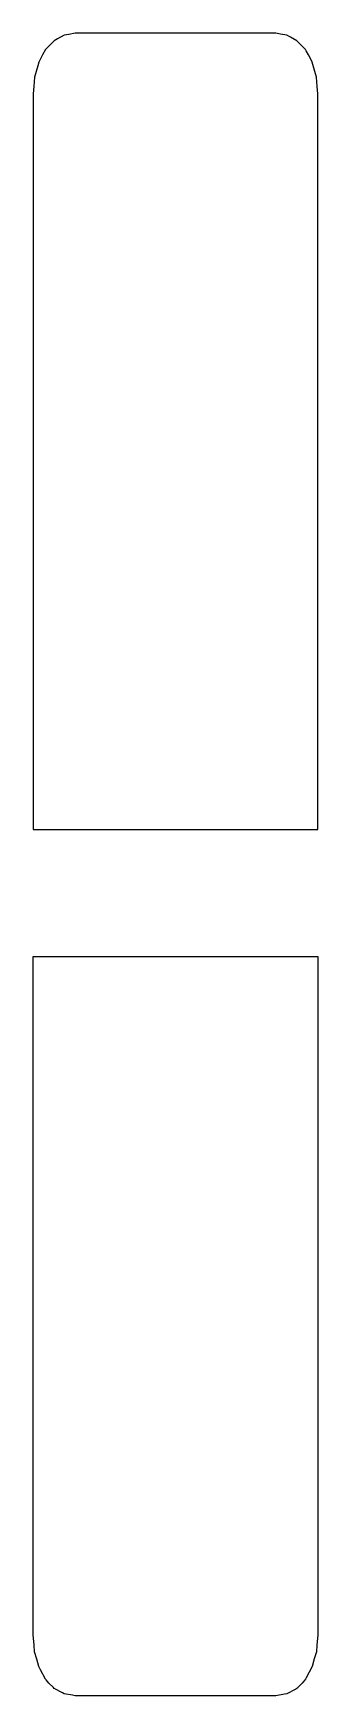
# Model space of a CAD drawing. Header units: metres. Extents: x 2.4 to 16, y -12.4 to 67.1.
import ezdxf

# ---------------------------------------------------------------- set-up
doc = ezdxf.new("R2010")
doc.units = ezdxf.units.M

msp = doc.modelspace()

# ---------------------------------------------------------------- linework, layer by layer
for p, q in [((3.555, 66.82), (3.4, 66.734)), ((3.882, 67.002), (3.555, 66.82)), ((4.095, 67.039), (3.882, 67.002)), ((4.4, 67.093), (4.095, 67.039)), ((8.566, 67.093), (4.4, 67.093)), ((14, 67.093), (8.566, 67.093)), ((14.217, 67.055), (14, 67.093)), ((14.518, 67.002), (14.217, 67.055)), ((14.692, 66.905), (14.518, 67.002)), ((15, 66.734), (14.692, 66.905)), ((2.845, 66.062), (2.668, 65.717)), ((2.986, 66.309), (2.845, 66.062)), ((3.039, 66.364), (2.986, 66.309)), ((3.4, 66.734), (3.039, 66.364)), ((15.103, 66.629), (15, 66.734)), ((15.414, 66.309), (15.103, 66.629)), ((15.442, 66.259), (15.414, 66.309)), ((15.555, 66.062), (15.442, 66.259)), ((15.694, 65.791), (15.555, 66.062)), ((2.619, 65.541), (2.468, 64.995)), ((2.668, 65.717), (2.619, 65.541)), ((15.732, 65.717), (15.694, 65.791)), ((15.859, 65.257), (15.732, 65.717)), ((15.932, 64.995), (15.859, 65.257)), ((2.427, 64.544), (2.4, 64.197)), ((2.468, 64.995), (2.427, 64.544)), ((15.973, 64.544), (15.932, 64.995)), ((16, 64.197), (15.973, 64.544)), ((2.4, 64.197), (2.4, 63.143)), ((16, 62.83), (16, 64.197)), ((2.4, 63.143), (2.4, 63.096)), ((2.4, 63.096), (2.4, 61.637)), ((16, 61.196), (16, 62.83)), ((2.4, 61.637), (2.4, 61.535)), ((2.4, 61.535), (2.4, 60.218)), ((16, 59.875), (16, 61.196)), ((2.4, 60.218), (2.4, 59.012)), ((16, 58.728), (16, 59.875)), ((2.4, 59.012), (2.4, 58.855)), ((2.4, 58.855), (2.4, 57.694)), ((16, 57.671), (16, 58.728)), ((2.4, 57.694), (2.4, 57.525)), ((2.4, 57.525), (2.4, 56.374)), ((16, 56.64), (16, 57.671)), ((16, 56.305), (16, 56.64)), ((16, 56.64), (16, 56.64)), ((2.4, 56.374), (2.4, 56.209)), ((2.4, 56.209), (2.4, 56.071)), ((2.4, 56.071), (2.4, 55.973)), ((2.4, 55.973), (2.4, 54.676)), ((16, 55.995), (16, 56.305)), ((16, 50.837), (16, 55.995)), ((2.4, 54.676), (2.4, 53.361)), ((2.4, 53.361), (2.4, 50.837)), ((2.4, 50.837), (2.4, 47.004)), ((16, 47.004), (16, 50.837)), ((2.4, 47.004), (2.4, 35.542)), ((16, 35.542), (16, 47.004)), ((2.4, 35.542), (2.4, 29.034)), ((16, 29.034), (16, 35.542)), ((2.4, 29.034), (11.929, 29.034)), ((11.929, 29.034), (16, 29.034)), ((2.4, 17.014), (2.4, 22.966)), ((2.4, 22.966), (6.471, 22.966)), ((6.471, 22.966), (16, 22.966)), ((16, 22.966), (16, 17.014)), ((16, 22.966), (16, 22.966)), ((2.4, 8.796), (2.4, 17.014)), ((16, 17.014), (16, 8.796)), ((2.4, 4.17), (2.4, 8.796)), ((16, 8.796), (16, 4.17)), ((2.4, 2.105), (2.4, 4.17)), ((16, 4.17), (16, -0.753)), ((2.4, 0.438), (2.4, 2.105)), ((2.4, -0.995), (2.4, 0.438)), ((16, -0.753), (16, -1.091)), ((2.4, -1.121), (2.4, -0.995)), ((2.4, -1.278), (2.4, -1.121)), ((2.4, -1.451), (2.4, -1.278)), ((2.4, -2.625), (2.4, -1.451)), ((16, -1.091), (16, -1.466)), ((16, -1.466), (16, -2.481)), ((2.4, -2.793), (2.4, -2.625)), ((2.4, -3.994), (2.4, -2.793)), ((16, -2.481), (16, -3.55)), ((16, -3.55), (16, -4.749)), ((2.4, -5.275), (2.4, -3.994)), ((16, -4.749), (16, -6.191)), ((2.4, -5.41), (2.4, -5.275)), ((2.4, -6.806), (2.4, -5.41)), ((16, -6.191), (16, -8.075)), ((2.4, -6.9), (2.4, -6.806)), ((2.4, -8.465), (2.4, -6.9)), ((2.4, -9.455), (2.4, -8.465)), ((16, -8.075), (16, -8.184)), ((16, -8.184), (16, -9.455)), ((2.438, -9.939), (2.4, -9.455)), ((16, -9.455), (15.962, -9.939)), ((2.468, -10.259), (2.438, -9.939)), ((2.567, -10.609), (2.468, -10.259)), ((15.932, -10.259), (15.835, -10.6)), ((15.962, -9.939), (15.932, -10.259)), ((2.668, -10.966), (2.567, -10.609)), ((2.752, -11.127), (2.668, -10.966)), ((15.732, -10.966), (15.449, -11.507)), ((15.835, -10.6), (15.732, -10.966)), ((2.986, -11.573), (2.752, -11.127)), ((3.013, -11.603), (2.986, -11.573)), ((3.153, -11.762), (3.013, -11.603)), ((3.363, -11.973), (3.153, -11.762)), ((15.247, -11.762), (15, -12.01)), ((15.414, -11.573), (15.247, -11.762)), ((15.449, -11.507), (15.414, -11.573)), ((3.4, -12.01), (3.363, -11.973)), ((3.791, -12.223), (3.4, -12.01)), ((3.882, -12.272), (3.791, -12.223)), ((4.279, -12.341), (3.882, -12.272)), ((4.4, -12.362), (4.279, -12.341)), ((11.688, -12.362), (4.4, -12.362)), ((14, -12.362), (11.688, -12.362)), ((14.408, -12.291), (14, -12.362)), ((14.518, -12.272), (14.408, -12.291)), ((14.946, -12.04), (14.518, -12.272)), ((15, -12.01), (14.946, -12.04))]:
    msp.add_line(p, q)

doc.saveas('drawing.dxf')
